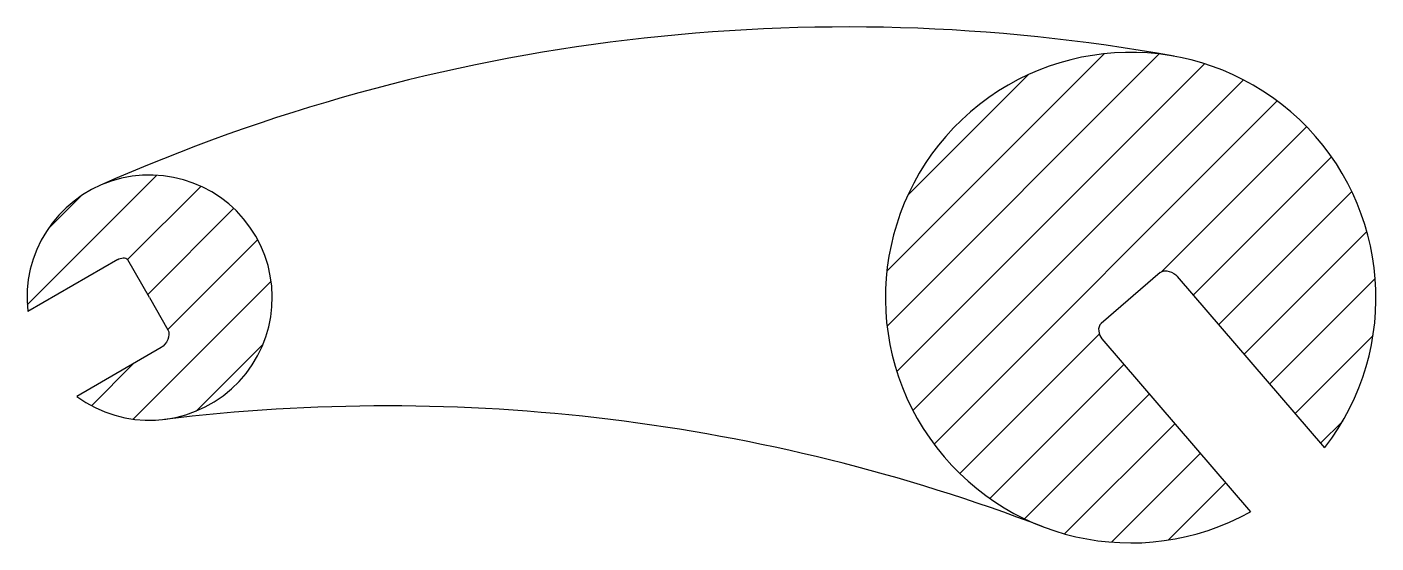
# Model space of a CAD drawing. Header units: millimetres. Extents: x -4124 to 193, y -2386 to 78.
# Drawn here: x 83.1 to 193.1, y 36 to 78.1 of the extents above; entities outside this region: 4.
import ezdxf

# ---------------------------------------------------------------- set-up
doc = ezdxf.new("R2010")
doc.units = ezdxf.units.MM
for name, color, linetype in [('Cerc mare', 5, 'Continuous'), ('Cerc mic', 1, 'Continuous'), ('Contur', 6, 'Continuous')]:
    doc.layers.add(name, color=color, linetype=linetype)
pattern_1 = [(45, (-31.5075, -18.721), (-2.245064, 2.245064), [])]

msp = doc.modelspace()

# ---------------------------------------------------------------- hatches: boundary and pattern name
h = msp.add_hatch()
h.set_pattern_fill('ANSI31', color=256)
h.set_pattern_definition(pattern_1)
edge = h.paths.add_edge_path()
edge.add_spline(control_points=[(175.48, 58.09), (175.85, 58.41), (176.58, 58.14), (176.89, 57.77)], knot_values=[0, 0, 0, 0, 1.446486, 1.446486, 1.446486, 1.446486], degree=3, periodic=0)
edge.add_line((176.89, 57.77), (188.89, 43.81))
edge.add_arc((173.07, 56.05), 20, 322.2968, 659.2228)
edge.add_line((182.83, 38.59), (170.66, 52.75))
edge.add_spline(control_points=[(170.72, 52.68), (170.44, 53), (170.33, 53.67), (170.65, 53.94)], knot_values=[0, 0, 0, 0, 1.262417, 1.262417, 1.262417, 1.262417], degree=3, periodic=0)
edge.add_line((170.65, 53.94), (175.55, 58.16))
h = msp.add_hatch()
h.set_pattern_fill('ANSI31', color=256)
h.set_pattern_definition(pattern_1)
h.paths.add_polyline_path([(95.05, 52.57), (87.14, 47.99, 4.785178), (83.13, 54.92), (91.07, 59.51), (93.07, 56.05)])

# ---------------------------------------------------------------- linework, layer by layer
msp.add_line((173.07, 56.05), (173.1, 56.05))
msp.add_circle((-4117.91, -2379.56), 6.5)
msp.add_circle((-4117.91, -2379.56), 6.5)
msp.add_circle((-4117.91, -2379.56), 6.5)
msp.add_circle((-4117.91, -2379.56), 6.5)
msp.add_open_spline([(90.47, 59.16), (90.7, 59.3), (91.15, 59.38), (91.28, 59.14)], degree=3)
at = {"layer": 'Cerc mare'}
for points in [[(175.48, 58.09), (170.65, 53.94)], [(188.89, 43.81), (176.89, 57.77)], [(170.72, 52.68), (182.83, 38.59)]]:
    msp.add_lwpolyline(points, dxfattribs=at)
msp.add_arc((173.07, 56.05), 20, 322.2968, 299.2228, dxfattribs=at)
for points in [[(175.48, 58.09), (175.85, 58.41), (176.58, 58.14), (176.89, 57.77)], [(170.65, 53.94), (170.33, 53.67), (170.44, 53), (170.72, 52.68)]]:
    msp.add_open_spline(points, degree=3, dxfattribs=at)
at = {"layer": 'Cerc mic'}
for p, q in [((90.47, 59.16), (83.13, 54.92)), ((93.07, 56.05), (91.28, 59.14)), ((93.07, 56.05), (94.56, 53.43)), ((94.01, 51.97), (87.14, 47.99))]:
    msp.add_line(p, q, dxfattribs=at)
msp.add_arc((93.07, 56.05), 10, 233.6521, 186.4373, dxfattribs=at)
msp.add_open_spline([(94.56, 53.43), (94.82, 52.98), (94.46, 52.23), (94.01, 51.97)], degree=3, dxfattribs=at)
at = {"layer": 'Contur'}
for centre, start, end in [((149.94, -71.88), 79.7534, 113.9695), ((112.44, -102.78), 69.1074, 96.9552)]:
    msp.add_arc(centre, 150, start, end, dxfattribs=at)

doc.saveas('drawing.dxf')
